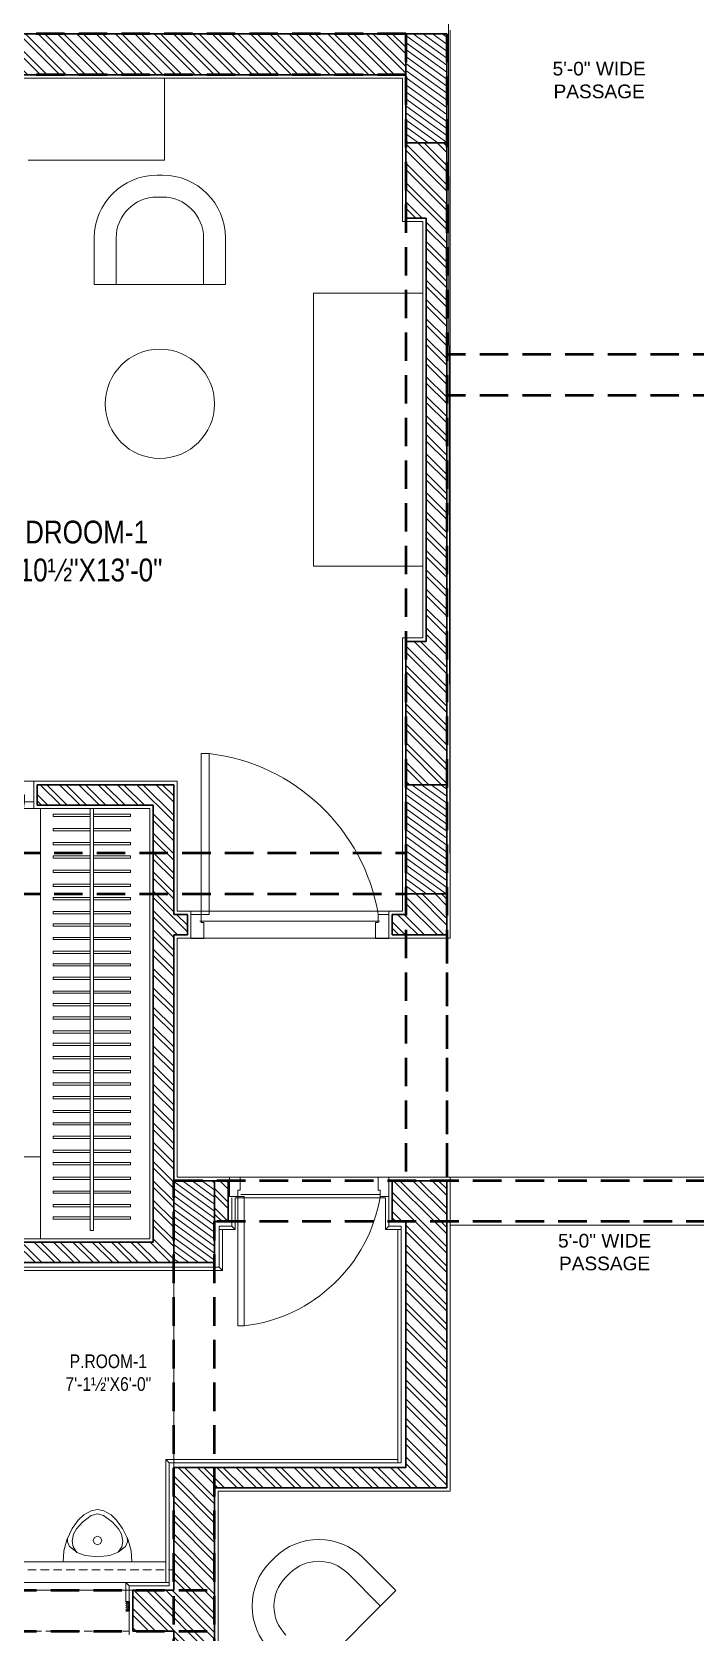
# Model space of a CAD drawing. Header units: inches. Extents: x -190799 to -189704, y -49100 to -46985.
# Drawn here: x -190351.7 to -190205.9, y -48160.2 to -47808.5 of the extents above; entities that cross this region are included whole.
import ezdxf

# ---------------------------------------------------------------- set-up
doc = ezdxf.new("R2010")
doc.units = ezdxf.units.IN
doc.header["$LTSCALE"] = 25
doc.header["$MEASUREMENT"] = 0
doc.linetypes.add('DASHED2', pattern=[0.375, 0.25, -0.125])
for name, color, linetype, lineweight in [('COLUMN', 1, 'Continuous', 30), ('COLUMNHATCH', 8, 'Continuous', 0), ('CWS', 180, 'Continuous', 18), ('elevation', 6, 'Continuous', 9), ('FURNITURE', 251, 'Continuous', 0), ('hidden', 7, 'DASHED2', 5), ('PLASTER LINE', 1, 'Continuous', 5), ('PP-BEAM', 104, 'DASHED2', 50), ('PP-ROOM 10', 3, 'Continuous', 13), ('PP-ROOM 11', 3, 'Continuous', 13), ('PP-ROOM 12', 3, 'Continuous', 13), ('PP-ROOM 15', 3, 'Continuous', 13), ('PP-TOILET 5', 3, 'Continuous', 13), ('PP-TOILET 7', 3, 'Continuous', 13), ('PP-WALL', 7, 'Continuous', 30), ('SANITARY', 212, 'Continuous', 5), ('sechatch', 8, 'Continuous', 0), ('STONE', 7, 'Continuous', 9), ('TEXT', 7, 'Continuous', 13), ('TOILET ELE', 7, 'Continuous', 13), ('WIN', 22, 'Continuous', 0)]:
    doc.layers.add(name, color=color, linetype=linetype, lineweight=lineweight)
doc.styles.add('RAJ', font='Arial Narrow.ttf')
pattern_1 = [(315, (-190005.5472, -48317.744), (2.12132, 2.12132), []), (315, (-190005.5472, -48319.1582), (2.12132, 2.12132), [])]
pattern_2 = [(144.0500546, (141.9624, -2979.5429), (-0.73384782, -1.011912732), [])]

# ---------------------------------------------------------------- blocks, each defined once
blk = doc.blocks.new('A$C57F669E8')
at = {"layer": 'SANITARY', "lineweight": 0}
for p, q in [((-2.39, 7.42), (-4.84, 6.76)), ((0, 7.53), (-2.39, 7.42)), ((0, 7.53), (0, -7.53)), ((-9.15, 4.21), (-10.33, 2.98)), ((-7.32, 5.54), (-9.15, 4.21)), ((-8.75, 3.29), (-7.24, 4.59)), ((-4.84, 6.76), (-7.32, 5.54)), ((-7.24, 4.59), (-6.09, 5.25)), ((-6.09, 5.25), (-4.57, 5.59)), ((-5.41, 6.54), (-4.42, 6.6)), ((-4.57, 5.59), (-3.27, 5.34)), ((-4.42, 6.6), (-3.36, 6.14)), ((-3.36, 6.14), (-2.11, 4.56)), ((-3.27, 5.34), (-2.11, 4.56)), ((-2.11, 4.56), (-1.41, 2.72)), ((-11.22, 1.41), (-11.48, 0)), ((-10.33, 2.98), (-11.22, 1.41)), ((-10.54, 0), (-10.19, 1.36)), ((-10.19, 1.36), (-8.75, 3.29)), ((-5.37, 0.67), (-5.65, 0)), ((-4.7, 0.94), (-5.37, 0.67)), ((-4.04, 0.67), (-4.7, 0.94)), ((-3.76, 0), (-4.04, 0.67)), ((-1.41, 2.72), (-1.13, 0)), ((-11.48, 0), (-11.22, -1.41)), ((-11.22, -1.41), (-10.33, -2.98)), ((-10.19, -1.36), (-10.54, 0)), ((-10.33, -2.98), (-9.15, -4.21)), ((-8.75, -3.29), (-10.19, -1.36)), ((-7.24, -4.59), (-8.75, -3.29)), ((-5.65, 0), (-5.37, -0.67)), ((-5.37, -0.67), (-4.7, -0.94)), ((-4.7, -0.94), (-4.04, -0.67)), ((-4.04, -0.67), (-3.76, 0)), ((-1.41, -2.72), (-2.07, -4.52)), ((-1.13, 0), (-1.41, -2.72)), ((-9.15, -4.21), (-7.32, -5.54)), ((-7.32, -5.54), (-4.84, -6.76)), ((-6.09, -5.25), (-7.24, -4.59)), ((-4.57, -5.59), (-6.09, -5.25)), ((-4.42, -6.6), (-5.24, -6.57)), ((-4.84, -6.76), (-2.39, -7.42)), ((-3.27, -5.34), (-4.57, -5.59)), ((-3.36, -6.14), (-4.42, -6.6)), ((-2.11, -4.56), (-3.36, -6.14)), ((-2.07, -4.52), (-3.27, -5.34)), ((-2.39, -7.42), (0, -7.53))]:
    blk.add_line(p, q, dxfattribs=at)
blk = doc.blocks.new('door')
at = {"layer": 'WIN'}
for points in [[(-188890.45, -47194.62), (-188890.45, -47164.12), (-188891.95, -47164.12), (-188891.95, -47194.62)], [(-188925.95, -47194.62), (-188923.95, -47194.62), (-188923.95, -47196.12), (-188923.45, -47196.12), (-188923.45, -47199.12), (-188923.95, -47199.12), (-188923.95, -47199.12), (-188925.95, -47199.12)], [(-188888.45, -47194.62), (-188890.45, -47194.62), (-188890.45, -47196.12), (-188890.95, -47196.12), (-188890.95, -47199.12), (-188890.45, -47199.12), (-188890.45, -47199.12), (-188888.45, -47199.12)]]:
    blk.add_lwpolyline(points, close=True, dxfattribs=at)
blk.add_arc((-188887.65, -47200.7), 36.81, 96.7084, 170.4863, dxfattribs=at)

msp = doc.modelspace()

# ---------------------------------------------------------------- hatches: boundary and pattern name
at = {"layer": 'COLUMNHATCH', "ltscale": 5}
h = msp.add_hatch(dxfattribs=at)
h.set_pattern_fill('ANSI31', color=256, scale=10, angle=99.050055, style=0)
h.set_pattern_definition(pattern_2)
h.paths.add_polyline_path([(-190260.6104, -47808.8675), (-190260.6104, -47832.8675), (-190269.6104, -47832.8675), (-190269.6104, -47808.8675)])
h = msp.add_hatch(dxfattribs=at)
h.set_pattern_fill('ANSI31', color=256, scale=10, angle=99.050055, style=0)
h.set_pattern_definition(pattern_2)
h.paths.add_polyline_path([(-190269.6104, -47973.8675), (-190269.6104, -47997.8675), (-190260.6104, -47997.8675), (-190260.6104, -47973.8675)])
h = msp.add_hatch(dxfattribs=at)
h.set_pattern_fill('ANSI31', color=256, scale=10, angle=99.050055, style=0)
h.set_pattern_definition(pattern_2)
h.paths.add_polyline_path([(-190311.6104, -48060.8675), (-190320.6104, -48060.8675), (-190320.6104, -48078.8675), (-190311.6104, -48078.8675)])
at = {"layer": 'sechatch', "ltscale": 30}
h = msp.add_hatch(dxfattribs=at)
h.set_pattern_fill('ANSI32,_O', color=256, scale=8, angle=270)
h.set_pattern_definition(pattern_1)
h.paths.add_polyline_path([(-190269.6104, -47808.8675), (-190452.6104, -47808.8675), (-190452.6104, -47790.8675), (-190461.6104, -47790.8675), (-190461.6104, -47808.8675), (-190488.6104, -47808.8675), (-190488.6104, -47817.8675), (-190476.6104, -47817.8675), (-190476.6104, -47828.3675), (-190488.6104, -47828.3675), (-190488.6104, -47832.8675), (-190497.6104, -47832.8675), (-190472.1104, -47832.8675), (-190472.1104, -47817.8675), (-190269.6104, -47817.8675)])
h = msp.add_hatch(dxfattribs=at)
h.set_pattern_fill('ANSI32,_O', color=256, scale=8, angle=270)
h.set_pattern_definition(pattern_1)
h.paths.add_polyline_path([(-190260.6104, -47832.8675), (-190269.6104, -47832.8675), (-190269.6104, -47849.3675), (-190265.1104, -47849.3675), (-190265.1104, -47942.3675), (-190269.6104, -47942.3675), (-190269.6104, -47973.8675), (-190260.6104, -47973.8675)])
h = msp.add_hatch(dxfattribs=at)
h.set_pattern_fill('ANSI32', color=256, scale=8, angle=270)
h.set_pattern_definition([(315, (-190342.0237, -48065.2053), (2.12132, 2.12132), []), (315, (-190342.0237, -48066.6195), (2.12132, 2.12132), [])])
h.paths.add_polyline_path([(-190325.1104, -48074.3675), (-190359.6104, -48074.3675), (-190355.1104, -48074.3675), (-190355.1104, -48078.8675), (-190325.1104, -48078.8675)])
h.paths.add_polyline_path([(-190355.1104, -48078.8675), (-190355.1104, -48074.3675), (-190406.1104, -48074.3675), (-190406.1104, -48054.8675), (-190410.6104, -48054.8675), (-190410.6104, -48150.8675), (-190488.6104, -48150.8675), (-190488.6104, -48159.8675), (-190389.6104, -48159.8675), (-190389.6104, -48150.8675), (-190406.1104, -48150.8675), (-190406.1104, -48078.8675)])
h.paths.add_polyline_path([(-190325.1104, -47978.3675), (-190325.1104, -48078.8675), (-190320.6104, -48078.8675), (-190320.6104, -48060.8675), (-190320.6104, -48006.8675), (-190317.6104, -48006.8675), (-190317.6104, -48002.3675), (-190320.6104, -48002.3675), (-190320.6104, -47973.8675), (-190350.6104, -47973.8675), (-190350.6104, -47978.3675)])
h = msp.add_hatch(dxfattribs=at)
h.set_pattern_fill('ANSI32,_O', color=256, scale=8, angle=270)
h.set_pattern_definition(pattern_1)
h.paths.add_polyline_path([(-190260.6104, -47997.8675), (-190269.6104, -47997.8675), (-190269.6104, -48002.3675), (-190269.6104, -48006.8675), (-190260.6104, -48006.8675)])
h = msp.add_hatch(dxfattribs=at)
h.set_pattern_fill('ANSI32,_O', color=256, scale=8, angle=270)
h.set_pattern_definition(pattern_1)
h.paths.add_polyline_path([(-190269.6104, -48002.3675), (-190272.6104, -48002.3675), (-190272.6104, -48006.8675), (-190269.6104, -48006.8675)])
h = msp.add_hatch(dxfattribs=at)
h.set_pattern_fill('ANSI32,_O', color=256, scale=8, angle=270)
h.set_pattern_definition(pattern_1)
h.paths.add_polyline_path([(-190308.6104, -48060.8675), (-190311.6104, -48060.8675), (-190311.6104, -48069.8675), (-190308.6104, -48069.8675)])
h = msp.add_hatch(dxfattribs=at)
h.set_pattern_fill('ANSI32,_O', color=256, scale=8, angle=270)
h.set_pattern_definition(pattern_1)
h.paths.add_polyline_path([(-190260.6104, -48060.8675), (-190272.6104, -48060.8675), (-190272.6104, -48069.8675), (-190269.6104, -48069.8675), (-190260.6104, -48069.8675)])
h = msp.add_hatch(dxfattribs=at)
h.set_pattern_fill('ANSI32,_O', color=256, scale=8, angle=270)
h.set_pattern_definition(pattern_1)
h.paths.add_polyline_path([(-190260.6104, -48069.8675), (-190269.6104, -48069.8675), (-190269.6104, -48123.8675), (-190320.6104, -48123.8675), (-190320.6104, -48150.8675), (-190329.6104, -48150.8675), (-190329.6104, -48159.8675), (-190320.6104, -48159.8675), (-190320.6104, -48185.3675), (-190311.6104, -48185.3675), (-190311.6104, -48128.3675), (-190260.6104, -48128.3675)])
at = {"layer": 'sechatch'}
h = msp.add_hatch(dxfattribs=at)
h.set_pattern_fill('ANSI35', color=256, scale=2.5, style=0)
h.set_pattern_definition([(45, (119.193, -1353.1384), (-0.4419417382, 0.4419417382), []), (45, (119.63493, -1353.1384), (-0.4419417382, 0.4419417382), [0.78125, -0.15625, 0, -0.15625])])
h.paths.add_polyline_path([(-190330.3604, -48153.3675), (-190331.1104, -48153.3675), (-190331.1104, -48155.3675), (-190330.3604, -48155.3675)])

# ---------------------------------------------------------------- linework, layer by layer
at = {"layer": 'COLUMN'}
for points in [[(-190260.6104, -47808.8675), (-190260.6104, -47832.8675), (-190269.6104, -47832.8675), (-190269.6104, -47808.8675)], [(-190269.6104, -47973.8675), (-190269.6104, -47997.8675), (-190260.6104, -47997.8675), (-190260.6104, -47973.8675)], [(-190320.6104, -48060.8675), (-190320.6104, -48078.8675), (-190311.6104, -48078.8675), (-190311.6104, -48060.8675)]]:
    msp.add_lwpolyline(points, close=True, dxfattribs=at)
at = {"layer": 'elevation'}
for p, q in [((-190314.8604, -48003.8675), (-190275.3604, -48003.8675)), ((-190305.8604, -48063.8675), (-190275.3604, -48063.8675))]:
    msp.add_line(p, q, dxfattribs=at)
at = {"layer": 'FURNITURE'}
for p, q in [((-190322.6104, -47818.6175), (-190322.6104, -47836.6175)), ((-190352.6104, -47836.6175), (-190322.6104, -47836.6175)), ((-190323.05, -47839.9457), (-190324.25, -47839.9457)), ((-190323.05, -47844.7457), (-190324.25, -47844.7457)), ((-190338.05, -47853.7457), (-190338.05, -47863.9457)), ((-190333.25, -47853.7457), (-190333.25, -47863.9457)), ((-190314.05, -47853.7457), (-190314.05, -47863.9457)), ((-190309.25, -47853.7457), (-190309.25, -47863.9457)), ((-190309.25, -47863.9457), (-190338.05, -47863.9457)), ((-190289.8604, -47925.8675), (-190289.8604, -47865.8675)), ((-190265.8604, -47865.8675), (-190289.8604, -47865.8675)), ((-190265.8604, -47925.8675), (-190289.8604, -47925.8675)), ((-190349.8604, -47979.1175), (-190349.8604, -48073.6175)), ((-190405.3604, -48055.6175), (-190349.8604, -48055.6175)), ((-190298.4963, -48143.7299), (-190299.3448, -48144.5784)), ((-190278.9802, -48143.7299), (-190271.7677, -48150.9424)), ((-190295.1022, -48147.124), (-190295.9507, -48147.9725)), ((-190282.3743, -48147.124), (-190275.1618, -48154.3365)), ((-190271.7677, -48150.9424), (-190292.1323, -48171.307))]:
    msp.add_line(p, q, dxfattribs=at)
at = {"layer": 'FURNITURE', "ltscale": 30}
for p, q in [((-190338.9854, -48071.7963), (-190338.9854, -47979.1175)), ((-190338.2354, -47979.1175), (-190338.9854, -47979.1175)), ((-190338.2354, -47979.1175), (-190338.2354, -48071.7963)), ((-190338.2354, -48071.7963), (-190338.9854, -48071.7963))]:
    msp.add_line(p, q, dxfattribs=at)
for points in [[(-190338.9854, -47980.8468), (-190347.1104, -47980.8468), (-190347.1104, -47980.3468), (-190338.9854, -47980.3468)], [(-190338.2354, -47980.3468), (-190330.1104, -47980.3468), (-190330.1104, -47980.8468), (-190338.2354, -47980.8468)], [(-190338.9854, -47983.9929), (-190347.1104, -47983.9929), (-190347.1104, -47983.4929), (-190338.9854, -47983.4929)], [(-190338.2354, -47983.4929), (-190330.1104, -47983.4929), (-190330.1104, -47983.9929), (-190338.2354, -47983.9929)], [(-190338.9854, -47987.0508), (-190347.1104, -47987.0508), (-190347.1104, -47986.5508), (-190338.9854, -47986.5508)], [(-190338.2354, -47986.5508), (-190330.1104, -47986.5508), (-190330.1104, -47987.0508), (-190338.2354, -47987.0508)], [(-190338.9854, -47990.01), (-190347.1104, -47990.01), (-190347.1104, -47989.51), (-190338.9854, -47989.51)], [(-190338.9854, -47993.1561), (-190347.1104, -47993.1561), (-190347.1104, -47992.6561), (-190338.9854, -47992.6561)], [(-190338.2354, -47989.51), (-190330.1104, -47989.51), (-190330.1104, -47990.01), (-190338.2354, -47990.01)], [(-190338.2354, -47992.6561), (-190330.1104, -47992.6561), (-190330.1104, -47993.1561), (-190338.2354, -47993.1561)], [(-190338.9854, -47996.214), (-190347.1104, -47996.214), (-190347.1104, -47995.714), (-190338.9854, -47995.714)], [(-190338.2354, -47995.714), (-190330.1104, -47995.714), (-190330.1104, -47996.214), (-190338.2354, -47996.214)], [(-190338.9854, -47999.1732), (-190347.1104, -47999.1732), (-190347.1104, -47998.6732), (-190338.9854, -47998.6732)], [(-190338.2354, -47998.6732), (-190330.1104, -47998.6732), (-190330.1104, -47999.1732), (-190338.2354, -47999.1732)], [(-190338.9854, -48002.231), (-190347.1104, -48002.231), (-190347.1104, -48001.731), (-190338.9854, -48001.731)], [(-190338.2354, -48001.731), (-190330.1104, -48001.731), (-190330.1104, -48002.231), (-190338.2354, -48002.231)], [(-190338.9854, -48004.9503), (-190347.1104, -48004.9503), (-190347.1104, -48004.4503), (-190338.9854, -48004.4503)], [(-190338.2354, -48004.4503), (-190330.1104, -48004.4503), (-190330.1104, -48004.9503), (-190338.2354, -48004.9503)], [(-190338.9854, -48007.9095), (-190347.1104, -48007.9095), (-190347.1104, -48007.4095), (-190338.9854, -48007.4095)], [(-190338.2354, -48007.4095), (-190330.1104, -48007.4095), (-190330.1104, -48007.9095), (-190338.2354, -48007.9095)], [(-190338.9854, -48010.9674), (-190347.1104, -48010.9674), (-190347.1104, -48010.4674), (-190338.9854, -48010.4674)], [(-190338.9854, -48013.6867), (-190347.1104, -48013.6867), (-190347.1104, -48013.1867), (-190338.9854, -48013.1867)], [(-190338.2354, -48010.4674), (-190330.1104, -48010.4674), (-190330.1104, -48010.9674), (-190338.2354, -48010.9674)], [(-190338.2354, -48013.1867), (-190330.1104, -48013.1867), (-190330.1104, -48013.6867), (-190338.2354, -48013.6867)], [(-190338.9854, -48016.6459), (-190347.1104, -48016.6459), (-190347.1104, -48016.1459), (-190338.9854, -48016.1459)], [(-190338.2354, -48016.1459), (-190330.1104, -48016.1459), (-190330.1104, -48016.6459), (-190338.2354, -48016.6459)], [(-190338.9854, -48019.7037), (-190347.1104, -48019.7037), (-190347.1104, -48019.2037), (-190338.9854, -48019.2037)], [(-190338.2354, -48019.2037), (-190330.1104, -48019.2037), (-190330.1104, -48019.7037), (-190338.2354, -48019.7037)], [(-190338.9854, -48022.423), (-190347.1104, -48022.423), (-190347.1104, -48021.923), (-190338.9854, -48021.923)], [(-190338.2354, -48021.923), (-190330.1104, -48021.923), (-190330.1104, -48022.423), (-190338.2354, -48022.423)], [(-190338.9854, -48025.3822), (-190347.1104, -48025.3822), (-190347.1104, -48024.8822), (-190338.9854, -48024.8822)], [(-190338.9854, -48028.4401), (-190347.1104, -48028.4401), (-190347.1104, -48027.9401), (-190338.9854, -48027.9401)], [(-190338.2354, -48024.8822), (-190330.1104, -48024.8822), (-190330.1104, -48025.3822), (-190338.2354, -48025.3822)], [(-190338.2354, -48027.9401), (-190330.1104, -48027.9401), (-190330.1104, -48028.4401), (-190338.2354, -48028.4401)], [(-190338.9854, -48031.1594), (-190347.1104, -48031.1594), (-190347.1104, -48030.6594), (-190338.9854, -48030.6594)], [(-190338.2354, -48030.6594), (-190330.1104, -48030.6594), (-190330.1104, -48031.1594), (-190338.2354, -48031.1594)], [(-190338.9854, -48034.1186), (-190347.1104, -48034.1186), (-190347.1104, -48033.6186), (-190338.9854, -48033.6186)], [(-190338.2354, -48033.6186), (-190330.1104, -48033.6186), (-190330.1104, -48034.1186), (-190338.2354, -48034.1186)], [(-190338.9854, -48037.1764), (-190347.1104, -48037.1764), (-190347.1104, -48036.6764), (-190338.9854, -48036.6764)], [(-190338.2354, -48036.6764), (-190330.1104, -48036.6764), (-190330.1104, -48037.1764), (-190338.2354, -48037.1764)], [(-190338.9854, -48039.8958), (-190347.1104, -48039.8958), (-190347.1104, -48039.3958), (-190338.9854, -48039.3958)], [(-190338.2354, -48039.3958), (-190330.1104, -48039.3958), (-190330.1104, -48039.8958), (-190338.2354, -48039.8958)], [(-190338.9854, -48042.855), (-190347.1104, -48042.855), (-190347.1104, -48042.355), (-190338.9854, -48042.355)], [(-190338.9854, -48045.9128), (-190347.1104, -48045.9128), (-190347.1104, -48045.4128), (-190338.9854, -48045.4128)], [(-190338.2354, -48042.355), (-190330.1104, -48042.355), (-190330.1104, -48042.855), (-190338.2354, -48042.855)], [(-190338.2354, -48045.4128), (-190330.1104, -48045.4128), (-190330.1104, -48045.9128), (-190338.2354, -48045.9128)], [(-190338.9854, -48048.6321), (-190347.1104, -48048.6321), (-190347.1104, -48048.1321), (-190338.9854, -48048.1321)], [(-190338.2354, -48048.1321), (-190330.1104, -48048.1321), (-190330.1104, -48048.6321), (-190338.2354, -48048.6321)], [(-190338.9854, -48051.5913), (-190347.1104, -48051.5913), (-190347.1104, -48051.0913), (-190338.9854, -48051.0913)], [(-190338.2354, -48051.0913), (-190330.1104, -48051.0913), (-190330.1104, -48051.5913), (-190338.2354, -48051.5913)], [(-190338.9854, -48054.6492), (-190347.1104, -48054.6492), (-190347.1104, -48054.1492), (-190338.9854, -48054.1492)], [(-190338.2354, -48054.1492), (-190330.1104, -48054.1492), (-190330.1104, -48054.6492), (-190338.2354, -48054.6492)], [(-190338.9854, -48057.3685), (-190347.1104, -48057.3685), (-190347.1104, -48056.8685), (-190338.9854, -48056.8685)], [(-190338.2354, -48056.8685), (-190330.1104, -48056.8685), (-190330.1104, -48057.3685), (-190338.2354, -48057.3685)], [(-190338.9854, -48060.0878), (-190347.1104, -48060.0878), (-190347.1104, -48060.5878), (-190338.9854, -48060.5878)], [(-190338.2354, -48060.5878), (-190330.1104, -48060.5878), (-190330.1104, -48060.0878), (-190338.2354, -48060.0878)], [(-190338.9854, -48063.1456), (-190347.1104, -48063.1456), (-190347.1104, -48063.6456), (-190338.9854, -48063.6456)], [(-190338.9854, -48066.1048), (-190347.1104, -48066.1048), (-190347.1104, -48066.6048), (-190338.9854, -48066.6048)], [(-190338.2354, -48063.6456), (-190330.1104, -48063.6456), (-190330.1104, -48063.1456), (-190338.2354, -48063.1456)], [(-190338.2354, -48066.6048), (-190330.1104, -48066.6048), (-190330.1104, -48066.1048), (-190338.2354, -48066.1048)], [(-190338.9854, -48068.8241), (-190347.1104, -48068.8241), (-190347.1104, -48069.3241), (-190338.9854, -48069.3241)], [(-190338.2354, -48069.3241), (-190330.1104, -48069.3241), (-190330.1104, -48068.8241), (-190338.2354, -48068.8241)]]:
    msp.add_lwpolyline(points, dxfattribs=at)
at = {"layer": 'FURNITURE'}
msp.add_circle((-190323.65, -47890.17), 12, dxfattribs=at)
for centre, radius, start, end in [((-190324.25, -47853.7457), 13.8, 90, 180), ((-190323.05, -47853.7457), 13.8, 0, 90), ((-190324.25, -47853.7457), 9, 90, 180), ((-190323.05, -47853.7457), 9, 0, 90), ((-190288.7382, -48153.4879), 13.8, 45, 135), ((-190289.5868, -48154.3365), 13.8, 135, 225), ((-190288.7382, -48153.4879), 9, 45, 135), ((-190289.5868, -48154.3365), 9, 135, 225)]:
    msp.add_arc(centre, radius, start, end, dxfattribs=at)
at = {"layer": 'hidden', "ltscale": 0.3}
for p, q in [((-190406.1104, -48146.3675), (-190320.6104, -48146.3675)), ((-190389.6104, -48150.8675), (-190329.6104, -48150.8675)), ((-190388.1104, -48159.8675), (-190330.3604, -48159.8675))]:
    msp.add_line(p, q, dxfattribs=at)
at = {"layer": 'PLASTER LINE', "ltscale": 30}
for p, q in [((-190259.8604, -48007.6175), (-190259.8604, -47808.1175)), ((-190471.3604, -47818.6175), (-190270.3604, -47818.6175)), ((-190270.3604, -47850.1175), (-190270.3604, -47818.6175)), ((-190270.3604, -47850.1175), (-190265.8604, -47850.1175)), ((-190265.8604, -47941.6175), (-190265.8604, -47850.1175)), ((-190270.3604, -47973.1175), (-190270.3604, -47941.6175)), ((-190265.8604, -47941.6175), (-190270.3604, -47941.6175)), ((-190270.3604, -48001.6175), (-190270.3604, -47971.4132)), ((-190319.8604, -47973.1175), (-190351.3604, -47973.1175)), ((-190351.3604, -47973.1175), (-190351.3604, -47979.1175)), ((-190319.8604, -47973.1175), (-190319.8604, -48001.6175)), ((-190270.3604, -47973.1175), (-190270.3604, -47973.1175)), ((-190351.3604, -47979.1175), (-190325.8604, -47979.1175)), ((-190325.8604, -47979.1175), (-190325.8604, -48073.6175)), ((-190316.8604, -48001.6175), (-190319.8604, -48001.6175)), ((-190316.8604, -48007.6175), (-190316.8604, -48001.6175)), ((-190273.3604, -48007.6175), (-190273.3604, -48001.6175)), ((-190273.3604, -48001.6175), (-190270.3604, -48001.6175)), ((-190316.8604, -48007.6175), (-190319.8604, -48007.6175)), ((-190319.8604, -48007.6175), (-190319.8604, -48060.1175)), ((-190273.3604, -48007.6175), (-190259.8604, -48007.6175)), ((-190307.8604, -48060.1175), (-190319.8604, -48060.1175)), ((-190259.8604, -48060.1175), (-190273.3604, -48060.1175)), ((-190273.3604, -48060.1175), (-190273.3604, -48064.6175)), ((-190259.8604, -48129.1175), (-190259.8604, -48060.1175)), ((-190360.3604, -48073.6175), (-190325.8604, -48073.6175)), ((-190310.8604, -48186.1175), (-190310.8604, -48129.1175)), ((-190310.8604, -48164.0907), (-190310.8604, -48129.1175)), ((-190259.8604, -48129.1175), (-190310.8604, -48129.1175)), ((-190330.3604, -48150.1175), (-190330.3604, -48160.6175))]:
    msp.add_line(p, q, dxfattribs=at)
at = {"layer": 'PP-BEAM'}
for p, q in [((-190269.6104, -47396.3675), (-190269.6104, -48060.8675)), ((-190260.6104, -47396.3675), (-190260.6104, -48060.8675)), ((-190269.6104, -47808.8675), (-190515.6104, -47808.8675)), ((-190269.6104, -47817.8675), (-190515.6104, -47817.8675)), ((-190022.1104, -47879.3675), (-190260.6104, -47879.3675)), ((-190022.1104, -47888.3675), (-190260.6104, -47888.3675)), ((-190515.6104, -47988.8675), (-190269.6104, -47988.8675)), ((-190515.6104, -47997.8675), (-190269.6104, -47997.8675)), ((-190260.6104, -48006.8675), (-190260.6104, -48060.8675)), ((-190320.6104, -48233.3675), (-190320.6104, -48060.8675)), ((-189986.1104, -48060.8675), (-190320.6104, -48060.8675)), ((-189986.1104, -48069.8675), (-190311.6104, -48069.8675)), ((-190311.6104, -48233.3675), (-190311.6104, -48069.8675)), ((-190497.6104, -48150.8675), (-190311.6104, -48150.8675)), ((-190497.6104, -48159.8675), (-190311.6104, -48159.8675))]:
    msp.add_line(p, q, dxfattribs=at)
at = {"layer": 'PP-ROOM 10', "color": 3, "ltscale": 30}
msp.add_lwpolyline([(-190201.3604, -47635.6175), (-190260.6104, -47635.6175), (-190259.8604, -48007.6175), (-190319.8604, -48007.6175), (-190319.8604, -48060.1175), (-190201.3604, -48060.1175), (-190201.3604, -47635.6175)], dxfattribs=at)
at = {"layer": 'PP-ROOM 11', "color": 3, "ltscale": 30}
msp.add_lwpolyline([(-190498.3604, -47833.6175), (-190471.3604, -47833.6175), (-190471.3604, -47818.6175), (-190270.3604, -47818.6175), (-190270.3604, -47850.1175), (-190265.8604, -47850.1175), (-190265.8604, -47941.6175), (-190270.3604, -47941.6175), (-190270.3604, -48001.6175), (-190319.8604, -48001.6175), (-190319.8604, -47973.1175), (-190471.3604, -47973.1175), (-190471.3604, -47818.6175)], dxfattribs=at)
at = {"layer": 'PP-ROOM 12', "color": 3, "ltscale": 30}
msp.add_lwpolyline([(-190405.3604, -47979.1175), (-190325.8604, -47979.1175), (-190325.8604, -48073.6175), (-190405.3604, -48073.6175), (-190405.3604, -47979.1175)], dxfattribs=at)
at = {"layer": 'PP-ROOM 15', "color": 3, "ltscale": 30}
msp.add_lwpolyline([(-190310.8604, -48280.6175), (-190189.3604, -48280.6175), (-190189.3604, -48070.6175), (-190259.8604, -48070.6175), (-190259.8604, -48129.1175), (-190310.8604, -48129.1175), (-190310.8604, -48280.6175)], dxfattribs=at)
at = {"layer": 'PP-TOILET 5', "ltscale": 30}
msp.add_lwpolyline([(-190320.6104, -48150.8675), (-190406.1104, -48150.8675), (-190406.1104, -48078.8675), (-190320.6104, -48078.8675)], close=True, dxfattribs=at)
at = {"layer": 'PP-TOILET 7', "color": 3, "ltscale": 30}
msp.add_lwpolyline([(-190404.3604, -48080.6175), (-190309.8604, -48080.6175), (-190309.8604, -48071.6175), (-190307.1104, -48071.6175), (-190307.1104, -48064.6175), (-190274.1104, -48064.6175), (-190274.1104, -48071.6175), (-190271.3604, -48071.6175), (-190271.3604, -48122.1175), (-190322.3604, -48122.1175), (-190322.3604, -48149.1175), (-190404.3604, -48149.1175), (-190404.3604, -48080.6175)], dxfattribs=at)
at = {"layer": 'PP-WALL'}
for p, q in [((-190269.6104, -47808.8675), (-190452.6104, -47808.8675)), ((-190269.6104, -47817.8675), (-190472.1104, -47817.8675)), ((-190269.6104, -47817.8675), (-190269.6104, -47849.3675)), ((-190265.1104, -47849.3675), (-190269.6104, -47849.3675)), ((-190265.1104, -47849.3675), (-190265.1104, -47942.3675)), ((-190269.6104, -47942.3675), (-190269.6104, -47973.8675)), ((-190265.1104, -47942.3675), (-190269.6104, -47942.3675)), ((-190269.6104, -47997.8675), (-190269.6104, -48002.3675)), ((-190317.6104, -48002.3675), (-190317.6104, -48006.8675)), ((-190272.6104, -48002.3675), (-190272.6104, -48006.8675)), ((-190308.6104, -48069.8675), (-190308.6104, -48060.8675)), ((-190272.6104, -48069.8675), (-190272.6104, -48060.8675)), ((-190320.6104, -48123.8675), (-190320.6104, -48150.8675)), ((-190311.6104, -48128.3675), (-190311.6104, -48185.3675)), ((-190311.6104, -48128.3675), (-190311.6104, -48164.0907)), ((-190329.6104, -48150.8675), (-190329.6104, -48159.8675)), ((-190320.6104, -48159.8675), (-190320.6104, -48185.3675)), ((-190320.6104, -48159.8675), (-190320.6104, -48164.0907))]:
    msp.add_line(p, q, dxfattribs=at)
at = {"layer": 'PP-WALL', "ltscale": 10}
for p, q in [((-190260.6104, -47808.8675), (-190260.6104, -47973.8675)), ((-190350.6104, -47973.8675), (-190320.6104, -47973.8675)), ((-190350.6104, -47973.8675), (-190350.6104, -47978.3675)), ((-190320.6104, -47973.8675), (-190320.6104, -48002.3675)), ((-190269.6104, -47973.8675), (-190269.6104, -47973.8675)), ((-190350.6104, -47978.3675), (-190325.1104, -47978.3675)), ((-190325.1104, -47978.3675), (-190325.1104, -48074.3675)), ((-190260.6104, -47997.8675), (-190260.6104, -48006.8675)), ((-190317.6104, -48002.3675), (-190320.6104, -48002.3675)), ((-190272.6104, -48002.3675), (-190269.6104, -48002.3675)), ((-190317.6104, -48006.8675), (-190320.6104, -48006.8675)), ((-190320.6104, -48006.8675), (-190320.6104, -48060.8675)), ((-190272.6104, -48006.8675), (-190260.6104, -48006.8675)), ((-190311.6104, -48060.8675), (-190308.6104, -48060.8675)), ((-190272.6104, -48060.8675), (-190260.6104, -48060.8675)), ((-190260.6104, -48060.8675), (-190260.6104, -48128.3675)), ((-190311.6104, -48069.8675), (-190308.6104, -48069.8675)), ((-190311.6104, -48078.8675), (-190311.6104, -48069.8675)), ((-190272.6104, -48069.8675), (-190269.6104, -48069.8675)), ((-190269.6104, -48069.8675), (-190269.6104, -48123.8675)), ((-190359.6104, -48074.3675), (-190325.1104, -48074.3675)), ((-190406.1104, -48078.8675), (-190311.6104, -48078.8675)), ((-190320.6104, -48123.8675), (-190269.6104, -48123.8675)), ((-190311.6104, -48128.3675), (-190260.6104, -48128.3675)), ((-190329.6104, -48150.8675), (-190320.6104, -48150.8675)), ((-190329.6104, -48159.8675), (-190320.6104, -48159.8675))]:
    msp.add_line(p, q, dxfattribs=at)
at = {"layer": 'STONE', "color": 214, "lineweight": 30}
for p, q in [((-190330.3604, -48153.3675), (-190331.1104, -48153.3675)), ((-190330.3604, -48153.3675), (-190330.3604, -48155.3675)), ((-190330.3604, -48155.3675), (-190331.1104, -48155.3675)), ((-190330.3604, -48155.3675), (-190331.1104, -48155.3675))]:
    msp.add_line(p, q, dxfattribs=at)
at = {"layer": 'TOILET ELE', "ltscale": 30}
for p, q in [((-190307.8604, -48064.6175), (-190307.8604, -48070.8675)), ((-190307.1104, -48064.6175), (-190307.1104, -48071.6175)), ((-190274.1104, -48064.6175), (-190274.1104, -48071.6175)), ((-190273.3604, -48064.6175), (-190273.3604, -48070.8675)), ((-190307.8604, -48070.8675), (-190310.6104, -48070.8675)), ((-190310.6104, -48070.8675), (-190310.6104, -48079.8675)), ((-190307.1104, -48071.6175), (-190310.6104, -48071.6175)), ((-190309.8604, -48071.6175), (-190309.8604, -48080.6175)), ((-190307.8604, -48070.8675), (-190307.1104, -48071.6175)), ((-190273.3604, -48070.8675), (-190274.1104, -48071.6175)), ((-190274.1104, -48071.6175), (-190270.6104, -48071.6175)), ((-190273.3604, -48070.8675), (-190270.6104, -48070.8675)), ((-190271.3604, -48122.8675), (-190271.3604, -48071.6175)), ((-190270.6104, -48122.8675), (-190270.6104, -48070.8675)), ((-190310.6104, -48079.8675), (-190405.1104, -48079.8675)), ((-190309.8604, -48080.6175), (-190404.3604, -48080.6175)), ((-190310.6104, -48079.8675), (-190309.8604, -48080.6175)), ((-190322.3604, -48149.1175), (-190322.3604, -48122.1175)), ((-190322.3604, -48122.1175), (-190271.3604, -48122.1175)), ((-190322.3604, -48122.1175), (-190321.6104, -48122.8675)), ((-190321.6104, -48149.8675), (-190321.6104, -48122.8675)), ((-190321.6104, -48122.8675), (-190270.6104, -48122.8675)), ((-190404.3604, -48144.6175), (-190322.3604, -48144.6175)), ((-190331.1104, -48149.1175), (-190321.6104, -48149.1175)), ((-190331.1104, -48153.3675), (-190331.1104, -48149.1175)), ((-190330.3604, -48149.8675), (-190331.1104, -48149.1175)), ((-190330.3604, -48149.8675), (-190321.6104, -48149.8675)), ((-190330.3604, -48153.3675), (-190330.3604, -48149.8675))]:
    msp.add_line(p, q, dxfattribs=at)

# ---------------------------------------------------------------- block references
at = {"layer": 'CWS', "ltscale": 30, "xscale": -1.159999999997175, "yscale": 1.159999999997175, "zscale": 1.159999999997175}
msp.add_blockref('door', (-409427.4614, 6743.3588), dxfattribs=at)
at = {"layer": 'CWS', "ltscale": 30, "rotation": 180}
msp.add_blockref('door', (-379277.3096, -95172.2349), dxfattribs=at)
at = {"layer": 'CWS', "ltscale": 30, "xscale": 0.9333333333335403, "yscale": 0.9333333333335403, "zscale": 0.9333333333335403, "rotation": 180}
msp.add_blockref('door', (-366604.2463, -92112.6271), dxfattribs=at)
at = {"layer": 'SANITARY', "ltscale": 15, "rotation": 269.9997680937333}
msp.add_blockref('A$C57F669E8', (-190337.3604, -48144.6175), dxfattribs=at)

# ---------------------------------------------------------------- texts
at = {"layer": 'TEXT', "ltscale": 30, "attachment_point": 5, "style": 'RAJ'}
for s, insert, char_height, width in [('{\\fArial Baltic|b0|i0|c0|p34;5\'-0" WIDE PASSAGE}', (-190227.1368, -47819.0577), 3, 25.008954), ('BEDROOM-1\\P16\'-10½"X13\'-0"', (-190343.5657, -47922.5569), 5, 67.682604), ('{\\fArial Baltic|b0|i0|c0|p34;5\'-0" WIDE PASSAGE}', (-190225.9388, -48076.5744), 3, 21.727968), ('P.ROOM-1\\P7\'-1½"X6\'-0"', (-190334.9709, -48103.0653), 3, 67.682604)]:
    msp.add_mtext(s, dxfattribs=dict(at, insert=insert, char_height=char_height, width=width))

doc.saveas('drawing.dxf')
